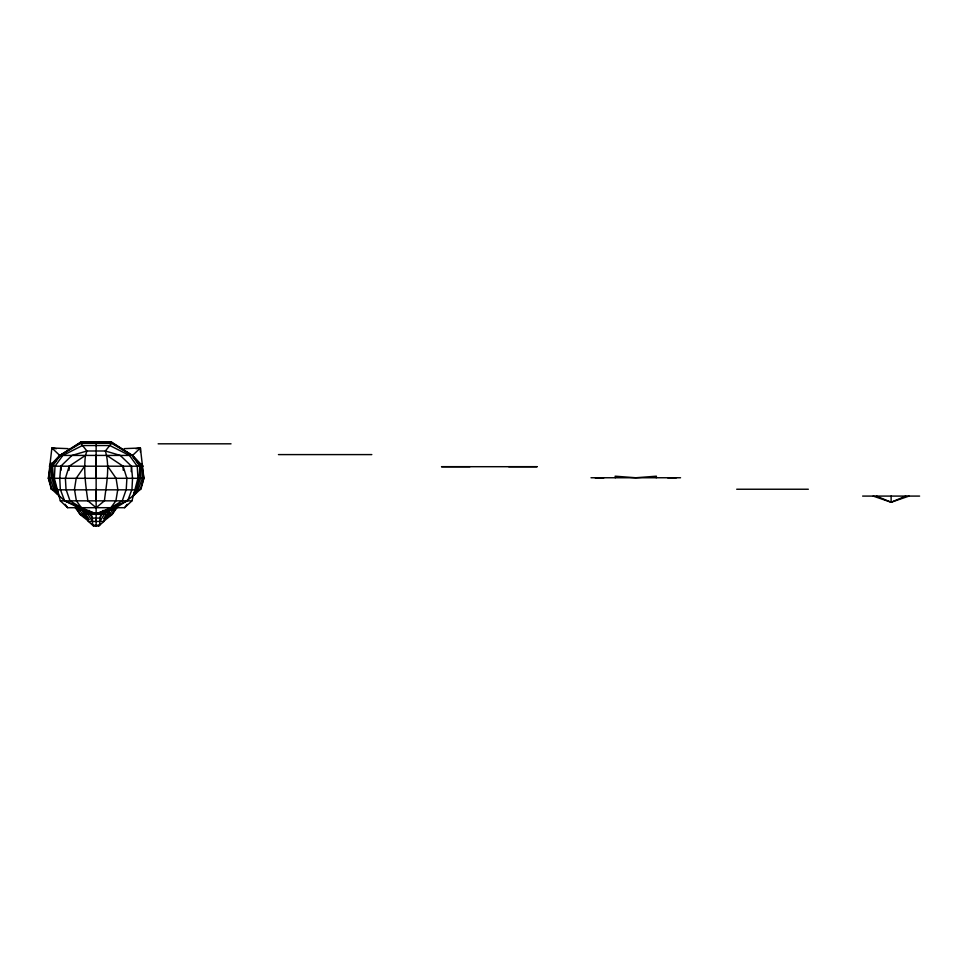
<?xml version="1.0" encoding="UTF-8"?>
<svg xmlns="http://www.w3.org/2000/svg" width="968" height="968" viewBox="0 0 968 968"><rect width="100%" height="100%" fill="white"/><g stroke="black" fill="none" stroke-linecap="round" stroke-linejoin="round"><path stroke-width="1.45" d="M96.135 526.011L96.147 495.096M96.135 521.449L96.147 518.086M96.147 489.36L96.135 500.843L96.135 442.17M69.055 470.242L69.2 466.201L85.45 455.42L86.914 450.991L80.755 443.296L80.864 441.989L111.417 441.989L132.253 455.42L141.897 466.201L142.405 478.301L138.255 489.36L133.173 496.245M59.943 497.395L54.026 489.36L49.876 478.301L50.384 466.201L60.028 455.42L80.864 441.989L111.417 441.989L111.526 443.296L105.367 450.991C110.146 467.157 106.311 484.46 104.399 500.843L96.135 507.692L87.882 500.843C85.656 485.839 83.635 470.581 85.45 455.42M58.504 493.499L56.446 489.832L51.377 489.36L51.51 486.698M131.188 471.585L131.466 466.201L120.262 455.42L105.367 450.991L86.914 450.991L72.019 455.42L60.815 466.201L59.75 478.301L60.319 489.36L64.602 500.843L89.734 513.125L94.864 513.125M103.08 510.402L101.785 514.335L116.075 507.692L101.035 514.335L99.91 518.086L99.631 525.201L98.7 526.011L93.569 526.011L88.427 521.449L83.756 511.007M656.256 477.756L656.389 476.195L635.782 477.756L615.164 476.195L615.297 477.756M51.377 489.36L48.4 478.301L51.885 447.99L68.111 448.644M57.112 494.14L51.945 489.36L48.46 478.301L50.263 466.201L60.875 455.42M96.135 513.125C109.844 512.375 123.565 504.146 133.717 495.096C137.722 485.996 139.743 476.147 139.707 466.201L132.253 455.42L110.969 442.17M124.17 448.644L140.396 447.99L143.881 478.301L140.905 489.36L135.835 489.832L133.778 493.499M131.951 500.843L137.928 478.301L137.262 466.201L129.446 455.42L109.844 445.534L82.437 445.534L62.835 455.42L55.019 466.201L54.341 478.301L60.331 500.843L67.651 507.692L124.618 507.692L131.951 500.843L60.331 500.843M69.2 466.201L65.388 478.301L66.03 489.36L70.011 500.843L81.421 507.692L96.147 513.851L114.067 507.692L118.628 504.655M133.33 457.38L142.018 466.201L143.821 478.301L140.336 489.36L134.129 495.096M89.201 510.402L90.484 514.335L76.194 507.692L91.246 514.335L92.371 518.086L92.638 525.201L99.631 525.201L103.854 521.449L108.525 511.007M109.832 509.023L107.835 514.335L104.326 518.4M141.848 463.853L142.816 466.201L49.465 466.201L50.917 462.68M110.086 509.023L107.835 514.335L84.446 514.335L82.183 509.023M101.688 514.335L99.91 518.086L92.371 518.086L88.778 512.12M117.055 507.692L111.949 514.335L104.145 519.211L104.193 520.832L112.361 514.335L116.124 507.692M104.108 518.291L105.488 515.932M132.991 495.737L136.79 489.36L140.505 478.301L140.699 466.201L132.253 455.42L111.526 443.296L80.755 443.296L60.028 455.42L51.582 466.201L51.776 478.301L55.491 489.36L58.528 494.466M99.91 521.449L105.718 512.12M98.7 526.011L100.2 523.724M84.639 466.201L76.194 478.301L74.475 489.36L76.387 500.843L81.421 507.692L64.602 500.843L58.564 495.096L53.349 478.301L52.575 466.201L60.028 455.42L81.312 442.17M56.446 489.832L135.835 489.832M595.139 477.756L596.421 477.756M124.618 507.692L127.147 504.267M49.465 466.201L59.701 455.42L64.009 454.173M115.809 507.692L104.362 518.618M140.396 452.104L140.396 447.99L132.58 455.42L59.701 455.42L51.885 447.99L56.313 448.728M106.504 515.847L109.069 514.335L112.361 514.335M101.277 514.335L109.856 509.688M667.63 477.756L676.426 477.756M873.184 496.088L891.117 502.247L905.842 496.088M876.391 496.088L891.117 502.247L909.037 496.088M135.968 448.728L140.396 447.99M596.082 478.228L603.935 477.756M469.952 466.697L441.565 466.697L537.046 466.697L508.672 466.697M158.147 443.816L231.025 443.816M278.457 454.597L371.809 454.597M591.012 477.756L680.54 477.756M48.4 478.301L143.881 478.301M736.708 489.239L808.328 489.239M862.633 496.088L919.6 496.088M77.404 509.906L79.92 514.335L83.212 514.335L85.777 515.847M88.427 521.449L103.854 521.449M129.7 454.585L132.58 455.42L142.816 466.201M83.647 510.342L91.004 514.335M106.831 455.42L123.081 466.201L126.893 478.301L126.251 489.36L122.27 500.843L110.86 507.692L96.135 513.851L78.214 507.692L72.503 503.892M79.92 514.335L88.088 520.832L88.124 519.211L80.32 514.335L75.226 507.692M76.472 507.692L88.862 519.477L86.793 515.932M88.826 519.417L84.446 514.335L82.449 509.023M65.134 504.267L67.651 507.692M107.642 466.201L116.087 478.301L117.806 489.36L115.894 500.843L110.86 507.692L127.679 500.843L131.963 489.36L132.531 478.301L131.466 466.201M92.069 523.724L93.569 526.011M86.563 512.12L92.371 521.449M60.815 466.201L61.02 470.242M123.081 466.201L123.226 470.242M96.135 455.42L96.135 478.301M891.117 496.088L891.117 502.247"/></g></svg>
